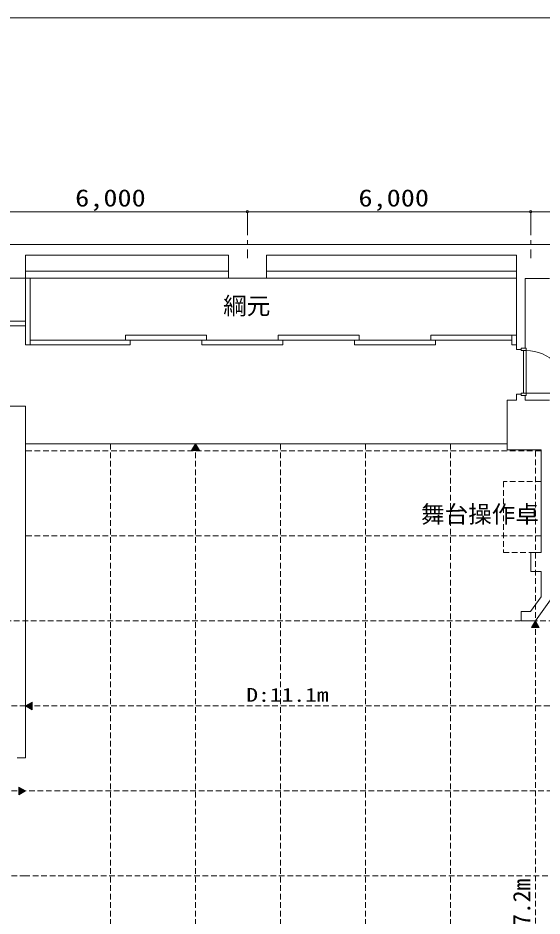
# Model space of a CAD drawing. Units: millimetres, scale not verified. Extents: x -27622 to 28378, y -25776 to 13441.
# Drawn here: x -13304 to -2190, y -5603 to 13441 of the extents above; entities that cross this region are included whole.
import ezdxf
from ezdxf.enums import TextEntityAlignment as Align

# ---------------------------------------------------------------- set-up
doc = ezdxf.new("R2010")
doc.units = ezdxf.units.MM
doc.header["$LTSCALE"] = 100
doc.linetypes.add('CHAIN1', pattern=[8, 5, -1, 1, -1])
doc.linetypes.add('DASHED1', pattern=[1.8, 1.2, -0.6])
for name, color, linetype, lineweight in [('0-0', 7, 'Continuous', 18), ('0-1', 4, 'Continuous', 18), ('F-F', 7, 'Continuous', 18)]:
    doc.layers.add(name, color=color, linetype=linetype, lineweight=lineweight)
doc.layers.add('0-A', color=7, linetype='Continuous')
doc.styles.add('HGｺﾞｼｯｸE', font='')
doc.styles.add('ＭＳ ゴシック', font='')
doc.styles.get('HGｺﾞｼｯｸE').set_extended_font_data('HGｺﾞｼｯｸE')
doc.styles.get('ＭＳ ゴシック').set_extended_font_data('MS Gothic')

msp = doc.modelspace()

# ---------------------------------------------------------------- linework, layer by layer
at = {"layer": '0-0'}
for p, q in [((-20872, 8634.2), (28378.3, 8634.2)), ((-8837.7, 8414), (-13142.8, 8414)), ((-13142.8, 7924.7), (-13142.8, 8414)), ((-8837.7, 8414), (-8837.7, 7924.7)), ((-2730.4, 8414), (-8036.7, 8414)), ((-8036.7, 7924.7), (-8036.7, 8414)), ((-2730.4, 8414), (-2730.4, 7813.3)), ((-13142.8, 8074.9), (-8837.7, 8074.9)), ((-8036.7, 8074.9), (-2730.4, 8074.9)), ((-13943.7, 7924.7), (-13142.8, 7924.7)), ((-13142.8, 6511.7), (-13142.8, 7924.7)), ((-13142.8, 7924.7), (-8837.7, 7924.7)), ((-13042.7, 7924.7), (-13042.7, 6511.7)), ((-8837.7, 7924.7), (-8036.7, 7924.7)), ((-8036.7, 7924.7), (-2730.4, 7924.7)), ((-2730.4, 6411.6), (-2730.4, 7813.3)), ((-2550.2, 7913.4), (-2029.6, 7913.4)), ((-2550.2, 6436.6), (-2550.2, 7913.4)), ((-13142.8, 6912.2), (-13142.8, 7092.4)), ((-15520.6, 7012.3), (-13142.8, 7012.3)), ((-15520.6, 6912.2), (-13142.8, 6912.2)), ((-14018.8, 6912.2), (-13142.8, 6912.2)), ((-11023.6, 6712), (-11023.6, 6611.8)), ((-11023.6, 6712), (-9304.9, 6712)), ((-9304.9, 6611.8), (-9304.9, 6712)), ((-7786.4, 6611.8), (-7786.4, 6712)), ((-7786.4, 6712), (-6067.7, 6712)), ((-6067.7, 6611.8), (-6067.7, 6712)), ((-4549.2, 6611.8), (-4549.2, 6712)), ((-4549.2, 6712), (-2830.5, 6712)), ((-2830.5, 6712), (-2830.5, 6511.7)), ((-2830.5, 6712), (-2730.4, 6712)), ((-13142.8, 6511.7), (-10923.5, 6511.7)), ((-13042.7, 6611.8), (-10923.5, 6611.8)), ((-10923.5, 6511.7), (-10923.5, 6611.8)), ((-10923.5, 6611.8), (-9304.9, 6611.8)), ((-9405, 6511.7), (-9405, 6611.8)), ((-9405, 6611.8), (-7686.3, 6611.8)), ((-9405, 6511.7), (-7686.3, 6511.7)), ((-7786.4, 6611.8), (-6067.7, 6611.8)), ((-7686.3, 6511.7), (-7686.3, 6611.8)), ((-6167.8, 6511.7), (-6167.8, 6611.8)), ((-6167.8, 6611.8), (-4449.1, 6611.8)), ((-6167.8, 6511.7), (-4449.1, 6511.7)), ((-4549.2, 6611.8), (-2830.5, 6611.8)), ((-4449.1, 6511.7), (-4449.1, 6611.8)), ((-2830.5, 6511.7), (-2730.4, 6511.7)), ((-2630.3, 6411.6), (-2730.4, 6411.6)), ((-2630.3, 6411.6), (-2630.3, 6436.6)), ((-2550.2, 6436.6), (-2630.3, 6436.6)), ((-2630.3, 6386.6), (-2630.3, 6436.6)), ((-2630.3, 6436.6), (-2530.2, 6436.6)), ((-2630.3, 6386.6), (-2530.2, 6386.6)), ((-2580.2, 6386.6), (-2580.2, 5485.5)), ((-2530.2, 6386.6), (-2530.2, 6436.6)), ((-2530.2, 6386.6), (-2530.2, 5485.5)), ((-2730.4, 5335.3), (-2930.6, 5335.3)), ((-2930.6, 5335.3), (-2930.6, 4284.2)), ((-2630.3, 5460.5), (-2730.4, 5460.5)), ((-2730.4, 5335.3), (-2730.4, 5460.5)), ((-2630.3, 5485.5), (-2630.3, 5435.5)), ((-2630.3, 5485.5), (-2530.2, 5485.5)), ((-2630.3, 5460.5), (-2630.3, 5435.5)), ((-2550.2, 5435.5), (-2630.3, 5435.5)), ((-2630.3, 5435.5), (-2530.2, 5435.5)), ((-2550.2, 5435.4), (-2550.2, 5435.5)), ((-2550.2, 5435.4), (-2550.2, 5335.3)), ((-2029.6, 5335.3), (-2550.2, 5335.3)), ((-2530.2, 5485.5), (-2530.2, 5435.5)), ((-2530.2, 5485.5), (-1629.1, 5485.5)), ((-13142.8, 5210.2), (-13142.8, 4409.2)), ((-13142.8, -2248.7), (-13142.8, 4409.2)), ((-13142.8, 4409.2), (-2930.6, 4409.2)), ((-9538.5, 4409.2), (-9620.2, 4267.8)), ((-9554, 4382.3), (-9523, 4382.3)), ((-9551.1, 4387.3), (-9525.9, 4387.3)), ((-9548.3, 4392.3), (-9528.7, 4392.3)), ((-9545.4, 4397.3), (-9531.6, 4397.3)), ((-9542.5, 4402.3), (-9534.5, 4402.3)), ((-9539.6, 4407.3), (-9537.4, 4407.3)), ((-9538.5, 4409.2), (-9456.9, 4267.8)), ((-9456.9, 4267.8), (-9620.2, 4267.8)), ((-9617.5, 4272.3), (-9459.5, 4272.3)), ((-9614.7, 4277.3), (-9462.3, 4277.3)), ((-9611.8, 4282.3), (-9465.2, 4282.3)), ((-9608.9, 4287.3), (-9468.1, 4287.3)), ((-9606, 4292.3), (-9471, 4292.3)), ((-9603.1, 4297.3), (-9473.9, 4297.3)), ((-9600.2, 4302.3), (-9476.8, 4302.3)), ((-9597.3, 4307.3), (-9479.7, 4307.3)), ((-9594.4, 4312.3), (-9482.6, 4312.3)), ((-9591.6, 4317.3), (-9485.4, 4317.3)), ((-9588.7, 4322.3), (-9488.3, 4322.3)), ((-9585.8, 4327.3), (-9491.2, 4327.3)), ((-9582.9, 4332.3), (-9494.1, 4332.3)), ((-9580, 4337.3), (-9497, 4337.3)), ((-9577.1, 4342.3), (-9499.9, 4342.3)), ((-9574.2, 4347.3), (-9502.8, 4347.3)), ((-9571.4, 4352.3), (-9505.6, 4352.3)), ((-9568.5, 4357.3), (-9508.5, 4357.3)), ((-9565.6, 4362.3), (-9511.4, 4362.3)), ((-9562.7, 4367.3), (-9514.3, 4367.3)), ((-9559.8, 4372.3), (-9517.2, 4372.3)), ((-9556.9, 4377.3), (-9520.1, 4377.3)), ((-2930.6, 4284.1), (-2209.8, 4284.1)), ((-2209.8, 4284.1), (-2209.8, 2106.5)), ((-2430.1, 2106.5), (-2209.8, 2106.5)), ((-13142.8, 1222.4), (-13142.8, 1906.2)), ((-2209.8, 1706), (-2209.8, 1169.2)), ((-2209.8, 1169.2), (-2433.2, 855)), ((-2009.6, 1105.3), (-2329.9, 654.8)), ((-2630.3, 855), (-2630.3, 654.8)), ((-2630.3, 855), (-2433.2, 855)), ((-2329.9, 654.8), (-2630.3, 654.8)), ((-2329.9, 654.8), (-2411.6, 513.4)), ((-2377.2, 572.9), (-2282.6, 572.9)), ((-2374.3, 577.9), (-2285.5, 577.9)), ((-2371.4, 582.9), (-2288.4, 582.9)), ((-2368.6, 587.9), (-2291.3, 587.9)), ((-2365.7, 592.9), (-2294.2, 592.9)), ((-2362.8, 597.9), (-2297.1, 597.9)), ((-2359.9, 602.9), (-2300, 602.9)), ((-2357, 607.9), (-2302.9, 607.9)), ((-2354.1, 612.9), (-2305.7, 612.9)), ((-2351.2, 617.9), (-2308.6, 617.9)), ((-2348.3, 622.9), (-2311.5, 622.9)), ((-2345.5, 627.9), (-2314.4, 627.9)), ((-2342.6, 632.9), (-2317.3, 632.9)), ((-2339.7, 637.9), (-2320.2, 637.9)), ((-2336.8, 642.9), (-2323.1, 642.9)), ((-2333.9, 647.9), (-2325.9, 647.9)), ((-2331, 652.9), (-2328.8, 652.9)), ((-2329.9, 654.8), (-2248.3, 513.4)), ((-2248.3, 513.4), (-2411.6, 513.4)), ((-2409, 517.9), (-2250.9, 517.9)), ((-2406.1, 522.9), (-2253.8, 522.9)), ((-2403.2, 527.9), (-2256.7, 527.9)), ((-2400.3, 532.9), (-2259.6, 532.9)), ((-2397.4, 537.9), (-2262.4, 537.9)), ((-2394.5, 542.9), (-2265.3, 542.9)), ((-2391.6, 547.9), (-2268.2, 547.9)), ((-2388.8, 552.9), (-2271.1, 552.9)), ((-2385.9, 557.9), (-2274, 557.9)), ((-2383, 562.9), (-2276.9, 562.9)), ((-2380.1, 567.9), (-2279.8, 567.9)), ((-13142.8, -1147.4), (-13001.4, -1065.7)), ((-13130.9, -1154.2), (-13130.9, -1140.5)), ((-13125.9, -1157.1), (-13125.9, -1137.6)), ((-13120.9, -1160), (-13120.9, -1134.7)), ((-13115.9, -1162.9), (-13115.9, -1131.8)), ((-13110.9, -1165.8), (-13110.9, -1129)), ((-13105.9, -1168.7), (-13105.9, -1126.1)), ((-13100.9, -1171.6), (-13100.9, -1123.2)), ((-13095.9, -1174.4), (-13095.9, -1120.3)), ((-13090.9, -1177.3), (-13090.9, -1117.4)), ((-13085.9, -1180.2), (-13085.9, -1114.5)), ((-13080.9, -1183.1), (-13080.9, -1111.6)), ((-13075.9, -1186), (-13075.9, -1108.7)), ((-13070.9, -1188.9), (-13070.9, -1105.9)), ((-13065.9, -1191.8), (-13065.9, -1103)), ((-13060.9, -1194.7), (-13060.9, -1100.1)), ((-13055.9, -1197.5), (-13055.9, -1097.2)), ((-13050.9, -1200.4), (-13050.9, -1094.3)), ((-13045.9, -1203.3), (-13045.9, -1091.4)), ((-13040.9, -1206.2), (-13040.9, -1088.5)), ((-13035.9, -1209.1), (-13035.9, -1085.7)), ((-13030.9, -1212), (-13030.9, -1082.8)), ((-13025.9, -1214.9), (-13025.9, -1079.9)), ((-13020.9, -1217.7), (-13020.9, -1077)), ((-13015.9, -1220.6), (-13015.9, -1074.1)), ((-13010.9, -1223.5), (-13010.9, -1071.2)), ((-13005.9, -1226.4), (-13005.9, -1068.3)), ((-13001.4, -1065.7), (-13001.4, -1229)), ((-13142.8, -1147.4), (-13001.4, -1229)), ((-13140.9, -1148.5), (-13140.9, -1146.3)), ((-13135.9, -1151.4), (-13135.9, -1143.4)), ((-13323, -2248.7), (-13142.8, -2248.7)), ((-13142.8, -2949.5), (-13284.2, -2867.9)), ((-13284.2, -3031.2), (-13284.2, -2867.9)), ((-13142.8, -2949.5), (-13284.2, -3031.2)), ((-13279.7, -2870.5), (-13279.7, -3028.6)), ((-13274.7, -2873.4), (-13274.7, -3025.7)), ((-13269.7, -2876.2), (-13269.7, -3022.8)), ((-13264.7, -2879.1), (-13264.7, -3019.9)), ((-13259.7, -2882), (-13259.7, -3017)), ((-13254.7, -2884.9), (-13254.7, -3014.1)), ((-13249.7, -2887.8), (-13249.7, -3011.2)), ((-13244.7, -2890.7), (-13244.7, -3008.3)), ((-13239.7, -2893.6), (-13239.7, -3005.5)), ((-13234.7, -2896.5), (-13234.7, -3002.6)), ((-13229.7, -2899.3), (-13229.7, -2999.7)), ((-13224.7, -2902.2), (-13224.7, -2996.8)), ((-13219.7, -2905.1), (-13219.7, -2993.9)), ((-13214.7, -2908), (-13214.7, -2991)), ((-13209.7, -2910.9), (-13209.7, -2988.1)), ((-13204.7, -2913.8), (-13204.7, -2985.3)), ((-13199.7, -2916.7), (-13199.7, -2982.4)), ((-13194.7, -2919.5), (-13194.7, -2979.5)), ((-13189.7, -2922.4), (-13189.7, -2976.6)), ((-13184.7, -2925.3), (-13184.7, -2973.7)), ((-13179.7, -2928.2), (-13179.7, -2970.8)), ((-13174.7, -2931.1), (-13174.7, -2967.9)), ((-13169.7, -2934), (-13169.7, -2965)), ((-13164.7, -2936.9), (-13164.7, -2962.2)), ((-13159.7, -2939.8), (-13159.7, -2959.3)), ((-13154.7, -2942.6), (-13154.7, -2956.4)), ((-13149.7, -2945.5), (-13149.7, -2953.5)), ((-13144.7, -2948.4), (-13144.7, -2950.6))]:
    msp.add_line(p, q, dxfattribs=at)
at = {"layer": '0-0', "linetype": 'DASHED1'}
for p, q in [((-2209.8, 3608.3), (-3010.8, 3608.3)), ((-2209.8, 3608.3), (-3010.8, 3608.3)), ((-2209.8, 2106.5), (-2209.8, 3608.3)), ((-2209.8, 2106.5), (-2209.8, 3608.3))]:
    msp.add_line(p, q, dxfattribs=at)
at = {"layer": '0-0'}
for points in [[(-13142.8, 5210.2), (-14844.8, 5210.2), (-14844.8, 4409.2)], [(-2430.1, 2106.5), (-2430.1, 1706), (-2209.8, 1706)]]:
    msp.add_lwpolyline(points, dxfattribs=at)
at = {"layer": '0-0', "linetype": 'DASHED1'}
msp.add_lwpolyline([(-3010.8, 3608.3), (-3010.8, 2106.5), (-2209.8, 2106.5)], dxfattribs=at)
msp.add_lwpolyline([(-3010.8, 3608.3), (-3010.8, 2106.5), (-2209.8, 2106.5)], dxfattribs=at)
at = {"layer": '0-0'}
msp.add_arc((-2530.2, 5485.5), 901.1, 0, 90, dxfattribs=at)
at = {"layer": '0-1', "linetype": 'CHAIN1'}
for p, q in [((-8437.2, 9331.6), (-8437.2, 8344.4)), ((-2430, 9331.6), (-2430, 8344.4))]:
    msp.add_line(p, q, dxfattribs=at)
at = {"layer": '0-1', "linetype": 'DASHED1'}
for p, q in [((-11340.6, 4409.2), (-11340.6, -17516.8)), ((-9538.5, 4409.2), (-9538.5, -17516.8)), ((-7736.4, 4409.2), (-7736.4, -17516.8)), ((-5934.2, 4409.2), (-5934.2, -17516.8)), ((-4132.1, 4409.2), (-4132.1, -17516.8)), ((-2209.8, 4259.1), (-13142.8, 4259.1)), ((-2329.9, 4259.1), (-2329.9, -17391.7)), ((-2209.8, 2456.9), (-13142.8, 2456.9)), ((772, 654.8), (-16371.6, 654.8)), ((-13142.8, -1147.4), (-16371.6, -1147.4)), ((-13142.8, -2949.5), (-20165.1, -2949.5)), ((4511, -2949.5), (-13142.8, -2949.5)), ((-13142.8, -4751.7), (-20165.1, -4751.7)), ((5851.2, -4751.7), (-13142.8, -4751.7))]:
    msp.add_line(p, q, dxfattribs=at)
at = {"layer": '0-1'}
msp.add_lwpolyline([(-14444.3, 9331.6), (-8437.2, 9331.6), (-2430, 9331.6), (3577.1, 9331.6)], dxfattribs=at)
at = {"layer": '0-1', "linetype": 'DASHED1'}
msp.add_lwpolyline([(540.7, -1147.4), (-2029.6, -1147.4), (-13142.8, -1147.4)], dxfattribs=at)
at = {"layer": '0-1'}
for centre in [(-8437.2, 9331.6), (-2430, 9331.6)]:
    msp.add_circle(centre, 25, dxfattribs=at)
at = {"layer": 'F-F'}
msp.add_lwpolyline([(28378.3, 13440.6), (-27621.7, 13440.6), (-27621.7, -25759.4)], dxfattribs=at)

# ---------------------------------------------------------------- texts
at = {"layer": '0-1', "style": 'ＭＳ ゴシック', "width": 1.2}
for p in [(-12090.8, 9331.6), (-6083.6, 9331.6)]:
    msp.add_text('6,000', height=366.6, dxfattribs=at).set_placement(p, align=Align.BOTTOM_LEFT)
at = {"layer": '0-A', "style": 'HGｺﾞｼｯｸE'}
for s, p in [('綱元', (-8952.5, 7043.2)), ('舞台操作卓', (-4756.5, 2624.5))]:
    msp.add_text(s, height=366.6, dxfattribs=at).set_placement(p, align=Align.BOTTOM_LEFT)
at = {"layer": '0-A', "style": 'ＭＳ ゴシック', "width": 1.25}
msp.add_text('D:11.1m', height=293.3, dxfattribs=at).set_placement((-8461.2, -1147.4), align=Align.BOTTOM_LEFT)
at = {"layer": '0-A', "style": 'ＭＳ ゴシック'}
msp.add_text('W:14.4m H:7.2m', height=366.6, rotation=90, dxfattribs=at).set_placement((-2329.9, -8303.8), align=Align.BOTTOM_LEFT)

doc.saveas('drawing.dxf')
